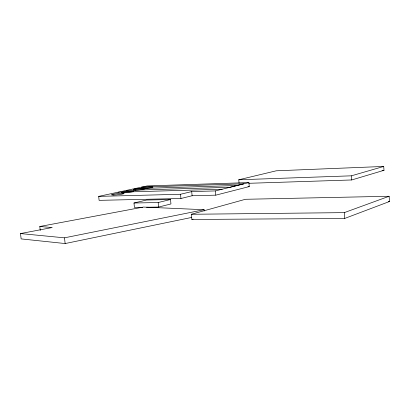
<?xml version="1.0" encoding="UTF-8"?>
<svg xmlns="http://www.w3.org/2000/svg" width="410" height="410" viewBox="0 0 410 410"><rect width="100%" height="100%" fill="white"/><g stroke="black" fill="none" stroke-linecap="round" stroke-linejoin="round"><path stroke-width="0.61" d="M344.743 218.427L389.5 201.51L389.11 196.267L245.426 199.291L191.352 214.276L191.865 219.478L344.743 218.427L344.277 212.631L389.11 196.267M248.716 183.301L351.734 179.959L384.001 170.304L383.714 166.45L276.232 170.806L238.763 179.78L239.066 183.065M238.763 179.78L351.406 175.818L383.714 166.45M191.865 219.478L193.095 219.124M126.408 190.404L229.943 187.298L243.95 183.808L141.722 187.098M215.773 195.165L249.275 186.581L248.906 182.578L147.149 185.93L98.677 196.38L99.112 200.357L180.948 198.501L192.105 195.744L215.773 195.165L215.368 190.927L248.906 182.578M146.544 207.25L158.639 207.05L170.955 203.949L170.504 199.511L146.539 200.039L133.978 203.011L134.449 207.45L142.726 207.311M133.978 203.011L158.173 202.53L170.504 199.511M98.677 196.38L180.523 194.263L191.695 191.578L215.368 190.927M40.252 230.466L39.785 226.504L52.219 227.529L20.5 233.572L21.141 238.907L65.144 243.55L191.465 217.484M20.5 233.572L64.483 237.831L204.103 209.72L204.226 210.986M39.785 226.504L143.469 207.055L204.103 209.72M382.084 170.375L384.001 170.304M134.746 188.682L237.687 185.479M247.994 186.622L249.275 186.581M117.947 192.223L222.179 189.23M388.224 201.535L389.5 201.51M191.352 214.276L344.277 212.631M64.483 237.831L65.144 243.55M158.173 202.53L158.639 207.05M180.523 194.263L180.948 198.501M191.695 191.578L192.105 195.744M351.406 175.818L351.734 179.959M143.387 188.431A6.032 0.538 -5.8 0 0 152.981 187.093A6.032 0.538 -5.8 0 0 144.72 187.365A6.032 0.538 -5.8 0 0 143.387 188.431M135.525 190.122A6.109 0.553 -5.9 0 0 145.273 188.764A6.109 0.553 -5.9 0 0 136.966 189.025A6.109 0.553 -5.9 0 0 135.525 190.122M123.569 192.828A6.232 0.569 -6 0 0 133.563 191.429A6.232 0.569 -6 0 0 125.173 191.68A6.232 0.569 -6 0 0 123.569 192.828M113.826 195.016A6.334 0.589 -6 0 0 124.025 193.582A6.334 0.589 -6 0 0 115.574 193.822A6.334 0.589 -6 0 0 113.826 195.016"/></g></svg>
